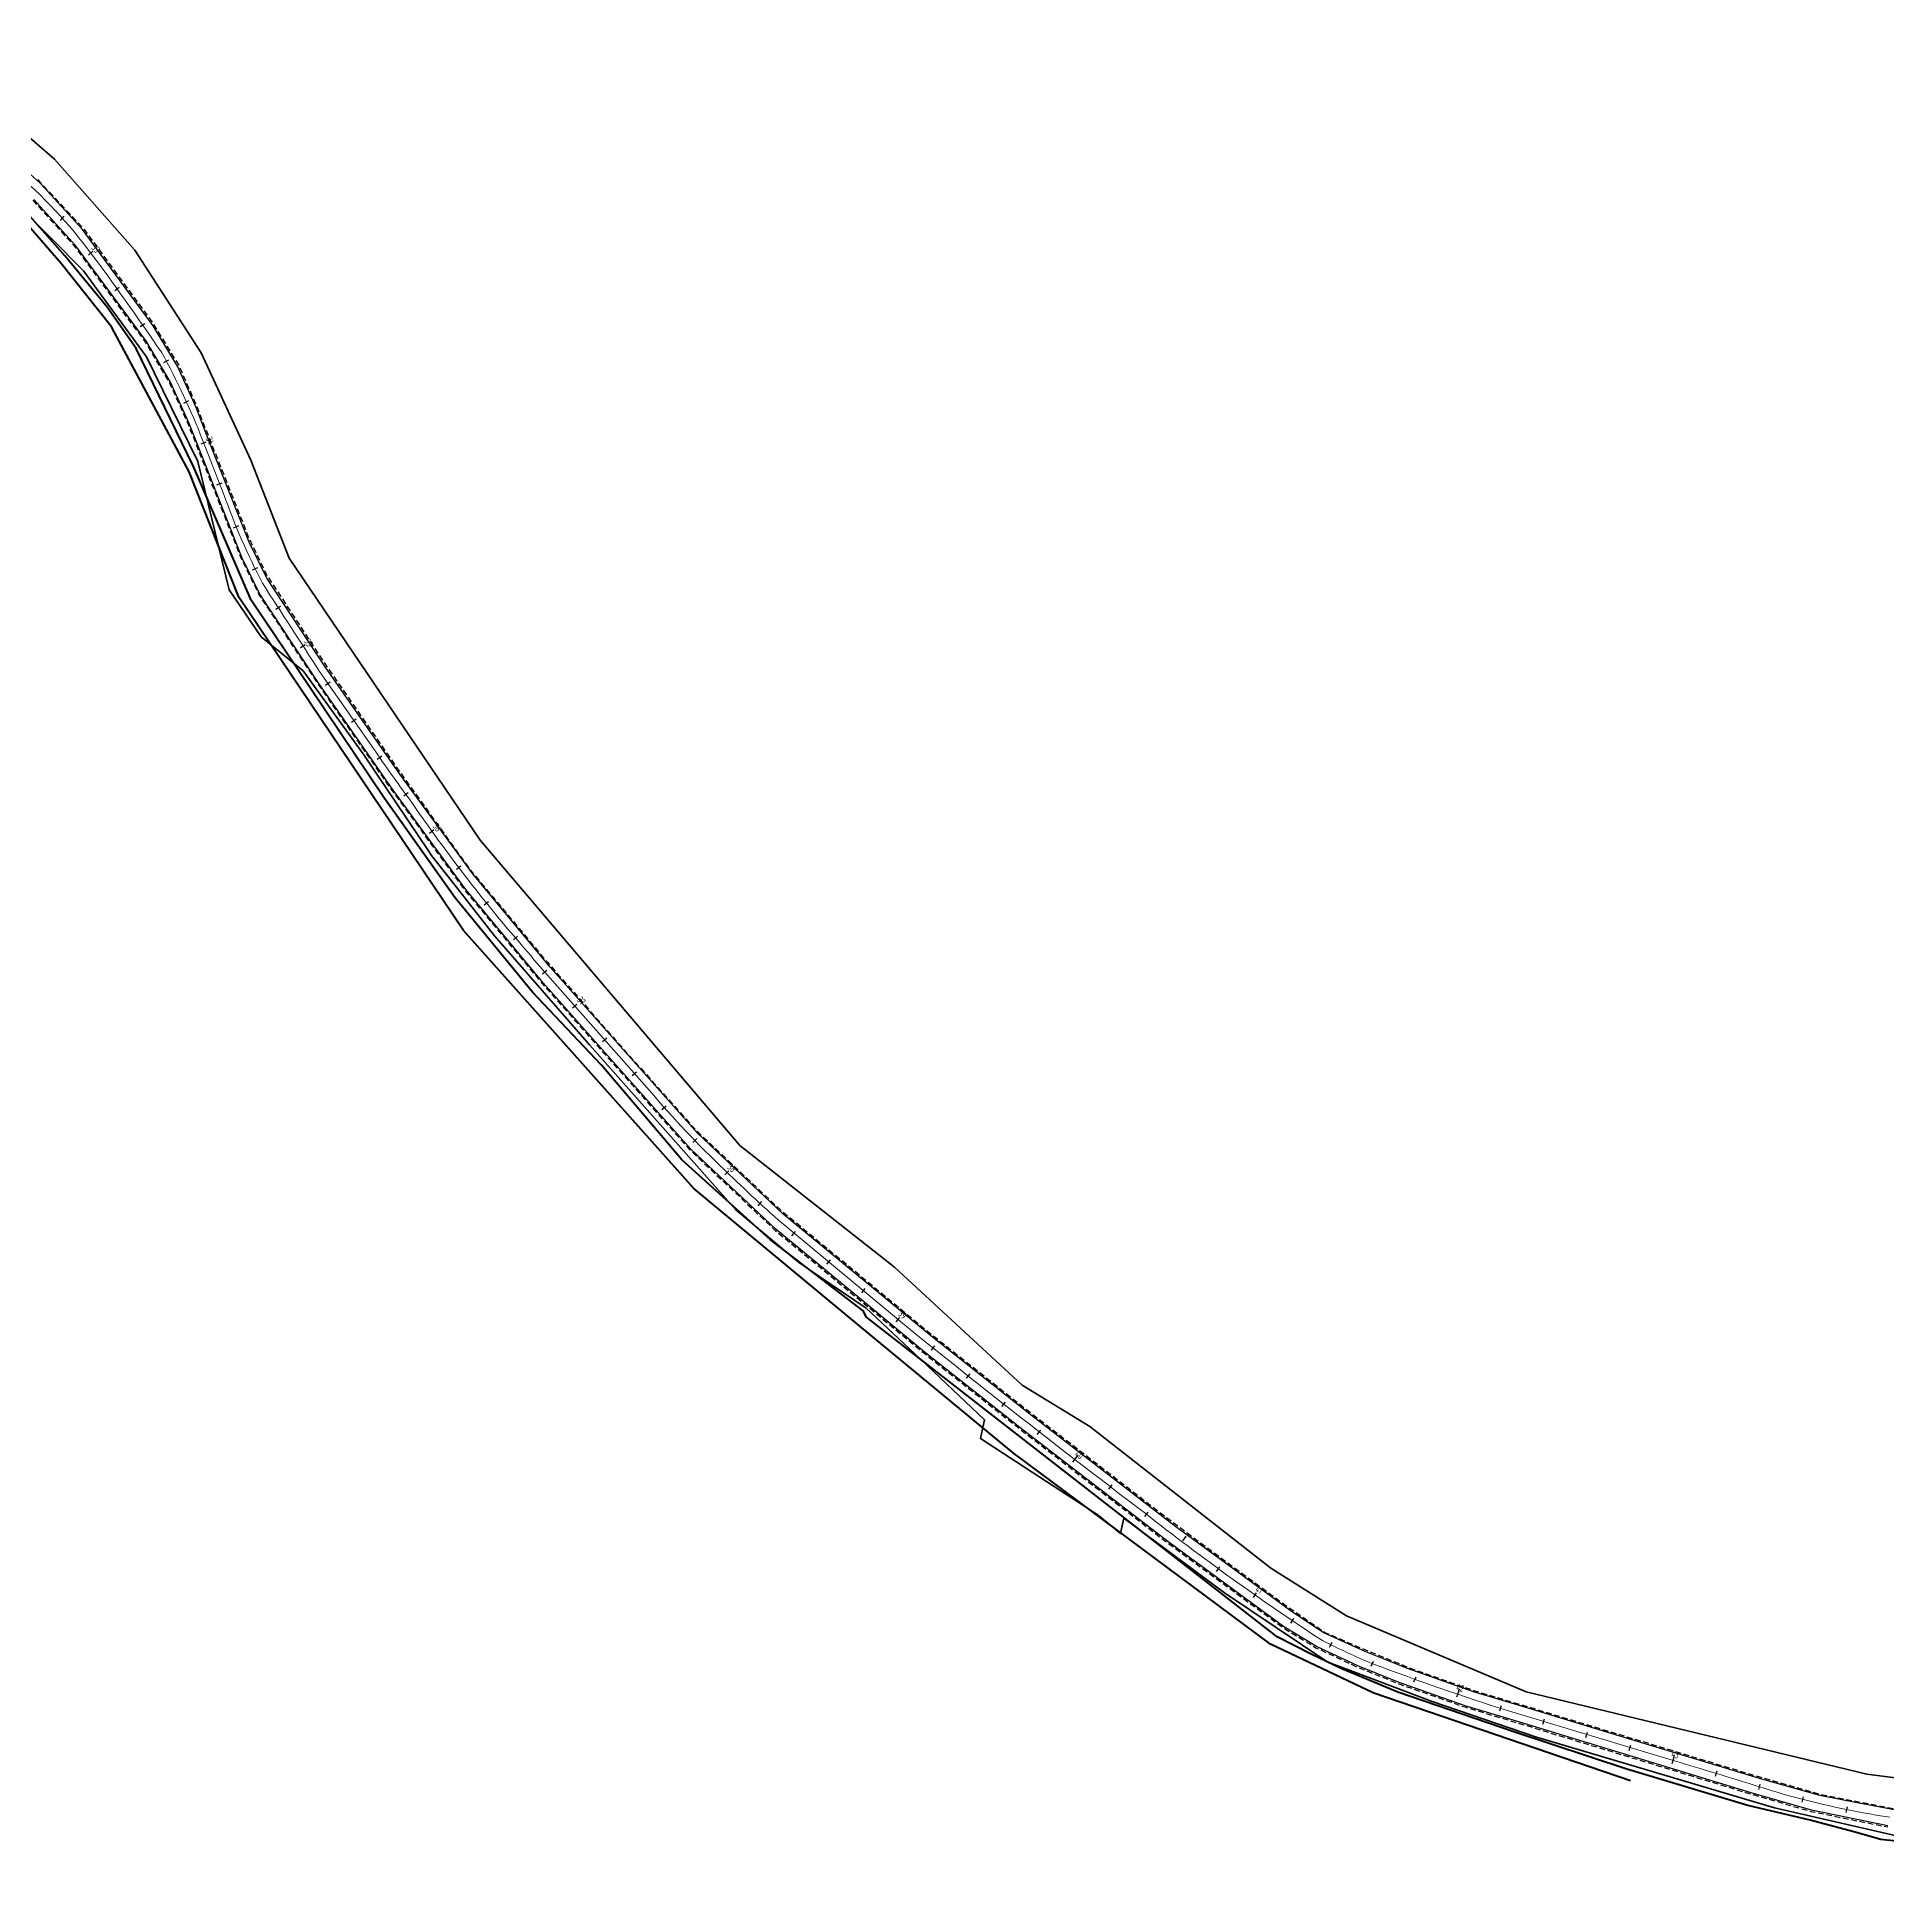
# Model space of a CAD drawing. Header units: metres. Extents: x 245702 to 2250761, y -1588929 to 6439132.
# Drawn here: x 2244895 to 2245716, y 539096 to 539921 of the extents above; entities that cross this region are included whole.
import ezdxf

# ---------------------------------------------------------------- set-up
doc = ezdxf.new("R2010")
doc.units = ezdxf.units.M
doc.linetypes.add('DASHED2', pattern=[0.375, 0.25, -0.125])
doc.layers.add('10', color=1, linetype='Continuous', lineweight=35)
doc.layers.add('ОСЬ_ВЕРХ_ПОКРЫТИЯ_ПИКЕТЫ', color=1, linetype='Continuous')
doc.layers.add('разметка', color=7, linetype='Continuous')
doc.styles.get("Standard").update_dxf_attribs({"font": 'simplex.shx'})

msp = doc.modelspace()

# ---------------------------------------------------------------- linework, layer by layer
at = {"elevation": 213.75, "flags": 128}
for points in [[(2245465.75, 539212.7), (2245460.62, 539215.96), (2245450.75, 539222.58), (2245399.47, 539260.29), (2245335.93, 539309.28), (2245291.35, 539344.53), (2245265.14, 539366.23), (2245225.62, 539398.78), (2245187.76, 539434.56), (2245152.25, 539474.49), (2245122.29, 539508.3), (2245122.29, 539508.3), (2245087.98, 539549.7), (2245055.69, 539593.86), (2245022.5, 539641.61), (2244996.6, 539680.91), (2244988.73, 539696.91), (2244971.05, 539741.65), (2244965.21, 539756.62), (2244956.9, 539774.97), (2244946.19, 539792.97), (2244914.76, 539835.66), (2244896.22, 539856.12), (2244891.57, 539860.33)], [(2245716, 539127.06), (2245682.07, 539133.96), (2245655.33, 539141.74), (2245601.65, 539158.09), (2245551.13, 539173.46), (2245528.43, 539180.3), (2245499.13, 539190.63), (2245480.7, 539198.02), (2245462.39, 539206.61), (2245447.72, 539215.55), (2245396.44, 539253.25), (2245332.9, 539302.24), (2245288.32, 539337.5), (2245262.11, 539359.2), (2245222.58, 539391.74), (2245184.72, 539427.52), (2245149.21, 539467.45), (2245119.26, 539501.26), (2245119.26, 539501.26), (2245084.94, 539542.66), (2245052.65, 539586.82), (2245019.46, 539634.57), (2244993.56, 539673.88), (2244985.69, 539689.87), (2244968.01, 539734.61), (2244962.17, 539749.58), (2244953.86, 539767.94), (2244943.15, 539785.93), (2244911.72, 539828.62), (2244893.18, 539849.08)], [(2245702.37, 539137.31), (2245685.73, 539140.53), (2245659.01, 539148.05), (2245605.32, 539164.4), (2245554.81, 539179.78), (2245532.11, 539186.61), (2245502.81, 539196.95), (2245484.37, 539204.34), (2245465.75, 539212.68)], [(2246130.72, 539111.2), (2246111.81, 539113), (2246055.71, 539117.27), (2246035.77, 539118.16), (2245998.25, 539118.95), (2245942.76, 539120.25), (2245886.59, 539121.35), (2245832.23, 539125.16), (2245797.77, 539127.66), (2245779.39, 539128.67), (2245753.14, 539130.78), (2245719.6, 539133.99), (2245702.37, 539137.31)]]:
    msp.add_lwpolyline(points, dxfattribs=at)
at = {"color": 6, "lineweight": 50, "flags": 128}
msp.add_lwpolyline([(2245601.83, 539147.1), (2245487.84, 539185.91), (2245442.02, 539207.76), (2245327.79, 539292.69), (2245259.78, 539348.86), (2245186.04, 539410.02), (2245083.88, 539524.56), (2244984.13, 539672.55), (2244962.08, 539728.15), (2244927.7, 539792.46), (2244905.27, 539820.75), (2244877.88, 539852.18)], dxfattribs=at)
at = {"linetype": 'DASHED2', "ltscale": 10, "flags": 128}
for points in [[(2244894.94, 539857.91), (2244914.91, 539836.51), (2244945.82, 539794.39), (2244957.54, 539775.41), (2244964.86, 539758.73), (2244970.89, 539743.48), (2244988.75, 539698.5), (2244996.5, 539682.34), (2245021.88, 539643.68), (2245054.93, 539595.88), (2245086.69, 539551.6), (2245121.25, 539510.24), (2245151.01, 539476.32), (2245186.49, 539436.42), (2245224.38, 539400.62), (2245263.91, 539368.07), (2245290.11, 539346.38), (2245334.71, 539311.11), (2245398.24, 539262.11), (2245449.67, 539224.3), (2245466.15, 539212.95), (2245479.79, 539206.96), (2245503.96, 539197.07), (2245532.19, 539187.16), (2245552.85, 539180.95), (2245603.16, 539165.71), (2245657, 539149.37), (2245687, 539140.83), (2245719.83, 539134.5), (2245751.62, 539131.49), (2245778.09, 539129.24), (2245796.24, 539128.36), (2245831.31, 539125.87), (2245885.21, 539123.14), (2245941.42, 539121.11), (2245996.91, 539119.54), (2246035.1, 539118.89), (2246056.07, 539118.08), (2246110.79, 539113.88), (2246130.62, 539111.71)], [(2244892.79, 539848.67), (2244911.32, 539828.27), (2244942.81, 539785.49), (2244953.42, 539767.63), (2244961.68, 539749.3), (2244967.61, 539734.23), (2244985.23, 539689.68), (2244993.11, 539673.65), (2245019.04, 539634.28), (2245052.25, 539586.5), (2245084.54, 539542.36), (2245118.87, 539500.93), (2245148.85, 539467.08), (2245184.33, 539427.17), (2245222.23, 539391.38), (2245261.76, 539358.83), (2245287.96, 539337.14), (2245332.56, 539301.86), (2245396.09, 539252.87), (2245447.51, 539215.06), (2245462.18, 539206.11), (2245480.51, 539197.52), (2245498.94, 539190.14), (2245528.21, 539179.82), (2245551.03, 539172.96), (2245601.5, 539157.56), (2245655.16, 539141.2), (2245681.97, 539133.43), (2245715.93, 539126.54)]]:
    msp.add_lwpolyline(points, dxfattribs=at)
at = {"color": 5, "lineweight": 50, "elevation": 212.58, "flags": 128}
msp.add_lwpolyline([(2245775.8, 539114.19), (2245712.84, 539120.95), (2245700.93, 539124.33), (2245681.47, 539129.64), (2245653.83, 539136.01), (2245600.15, 539152.26), (2245550, 539168.8), (2245498.5, 539186.36), (2245473.68, 539196.78), (2245460.08, 539203.27), (2245444.98, 539210.98), (2245394.89, 539250.02), (2245262.74, 539352.94), (2245261.2, 539355.68), (2245220.07, 539387.14), (2245180.77, 539422.77), (2245145.1, 539464.72), (2245114.53, 539497.21), (2245080, 539539.14), (2245048.48, 539583.62), (2245016.17, 539631.86), (2244989.72, 539671.15), (2244964.11, 539730.53), (2244938.68, 539782.87), (2244925.76, 539801.29), (2244907.11, 539823.87), (2244888.16, 539845.31)], dxfattribs=at)
at = {"layer": '10'}
for points in [[(2244874.65, 539890.84), (2244902.33, 539866.99), (2244938.06, 539826.55), (2244967.47, 539780.92), (2244989.44, 539733.28), (2245006.53, 539689.8), (2245006.53, 539689.8), (2245091.3, 539564.55), (2245206.45, 539429.13), (2245275.13, 539375.13), (2245331.82, 539322.7), (2245361.79, 539304.32), (2245442.09, 539241.47), (2245475.69, 539220.24), (2245555.42, 539186.58), (2245706.62, 539149.93), (2245767.49, 539142.19)], [(2245365.53, 539264.94), (2245313.37, 539299.04), (2245315.11, 539307.35), (2245292.39, 539328.76), (2245284.14, 539336.54), (2245262.6, 539356.84), (2245241.99, 539370.84), (2245232.57, 539377.25), (2245204.8, 539400.49), (2245194.36, 539412.16), (2245139.8, 539473.76), (2245097.65, 539522.1), (2245078.53, 539546.51), (2245069.7, 539557.8), (2245068.64, 539559.37), (2245039.39, 539602.94), (2245012.77, 539639.78), (2244994.14, 539654.83), (2244979.91, 539675.75), (2244965.94, 539732.7), (2244946.66, 539772.18), (2244943.25, 539779.17), (2244915.26, 539817.41), (2244885.68, 539847.19)], [(2246127.51, 539096.42), (2246069.44, 539101.34), (2246000.31, 539105.7), (2245960.52, 539105.49), (2245906.37, 539106.07), (2245873.33, 539107.92), (2245842.8, 539110.06), (2245811.93, 539112.44), (2245788.91, 539114.25), (2245753.15, 539116.79), (2245748.03, 539114.14), (2245721.6, 539117.2), (2245726.92, 539120.93), (2245665.67, 539135.12), (2245559.64, 539166.58), (2245513.69, 539182.19), (2245474.23, 539197.15), (2245467.41, 539199.73), (2245421.59, 539230.51), (2245376.95, 539263.68), (2245375.38, 539256.87), (2245365.53, 539264.94)]]:
    msp.add_lwpolyline(points, dxfattribs=at)
at = {"layer": 'ОСЬ_ВЕРХ_ПОКРЫТИЯ_ПИКЕТЫ'}
for p, q in [((2244905.03, 539839.77), (2244906.73, 539841.6)), ((2244917.54, 539824.37), (2244919.37, 539826.07)), ((2244929.16, 539808.61), (2244931.11, 539810.18)), ((2244940.46, 539792.6), (2244942.51, 539794.02)), ((2244950.93, 539776.62), (2244953.08, 539777.89)), ((2244959.84, 539758.68), (2244962.07, 539759.79)), ((2244967.42, 539740.49), (2244969.73, 539741.44)), ((2244967.42, 539740.49), (2244969.73, 539741.44)), ((2244974.49, 539722.39), (2244976.86, 539723.18)), ((2244981.83, 539703.33), (2244984.15, 539704.24)), ((2244990.29, 539684.57), (2244992.55, 539685.63)), ((2245000.56, 539667.21), (2245002.74, 539668.43)), ((2245011.53, 539650.13), (2245013.64, 539651.47)), ((2245022.64, 539633.48), (2245024.71, 539634.88)), ((2245034.21, 539617.03), (2245036.27, 539618.44)), ((2245045.57, 539600.59), (2245047.63, 539602.02)), ((2245057.37, 539584.25), (2245059.39, 539585.71)), ((2245068.77, 539567.8), (2245070.76, 539569.31)), ((2245080.79, 539551.71), (2245082.75, 539553.26)), ((2245093.1, 539535.86), (2245095.04, 539537.44)), ((2245106.01, 539520.35), (2245107.92, 539521.96)), ((2245118.94, 539505.31), (2245120.84, 539506.94)), ((2245132.23, 539490.2), (2245134.11, 539491.84)), ((2245145.61, 539475.17), (2245147.5, 539476.81)), ((2245158.71, 539460.14), (2245160.59, 539461.78)), ((2245171.93, 539445.06), (2245173.82, 539446.71)), ((2245185.67, 539430.42), (2245187.5, 539432.12)), ((2245199.93, 539416.09), (2245201.66, 539417.9)), ((2245214.69, 539402.34), (2245216.34, 539404.23)), ((2245229.66, 539389.02), (2245231.27, 539390.93)), ((2245245.16, 539376.35), (2245246.77, 539378.26)), ((2245260.59, 539363.61), (2245262.21, 539365.52)), ((2245275.89, 539350.77), (2245277.5, 539352.68)), ((2245291.51, 539338.24), (2245293.11, 539340.16)), ((2245307.13, 539325.74), (2245308.71, 539327.67)), ((2245322.81, 539313.2), (2245324.38, 539315.15)), ((2245338.48, 539300.75), (2245340.03, 539302.72)), ((2245355.16, 539289.62), (2245356.68, 539291.6)), ((2245354.27, 539288.46), (2245355.8, 539290.44)), ((2245370.3, 539276.48), (2245371.8, 539278.48)), ((2245386.2, 539264.34), (2245387.69, 539266.35)), ((2245403.17, 539253.61), (2245404.65, 539255.62)), ((2245418.08, 539239.96), (2245419.54, 539241.99)), ((2245434.45, 539228.48), (2245435.86, 539230.55)), ((2245451.05, 539217.04), (2245452.36, 539219.16)), ((2245468.2, 539206.33), (2245469.4, 539208.53)), ((2245486.69, 539197.87), (2245487.73, 539200.14)), ((2245505.69, 539190.93), (2245506.61, 539193.26)), ((2245524.73, 539184.33), (2245525.55, 539186.69)), ((2245525.09, 539185.46), (2245525.91, 539187.83)), ((2245543.74, 539178.04), (2245544.5, 539180.42)), ((2245562.86, 539172.12), (2245563.59, 539174.51)), ((2245581.99, 539166.3), (2245582.72, 539168.69)), ((2245601.13, 539160.48), (2245601.85, 539162.88)), ((2245620.28, 539154.71), (2245621, 539157.11)), ((2245620.64, 539155.85), (2245621.35, 539158.24)), ((2245639.49, 539149.09), (2245640.17, 539151.49)), ((2245658.67, 539143.18), (2245659.32, 539145.59)), ((2245677.92, 539137.53), (2245678.52, 539139.96)), ((2245697.51, 539133.04), (2245698.04, 539135.48))]:
    msp.add_line(p, q, dxfattribs=at)
at = {"layer": 'разметка', "lineweight": 18, "ltscale": 7}
for points in [[(2244726.31, 539921.1), (2244726.42, 539921.08, -0.007451), (2244766.96, 539912.55, -0.001681), (2244814.8, 539902.44, -0.065948), (2244850.59, 539888.02, -0.033355), (2244881.61, 539863.88, -0.058754), (2244917.22, 539826.99, -0.011178), (2244949.84, 539781.22, -0.03296), (2244968.08, 539742.34, -0.226024)], [(2244968.08, 539742.34), (2244968.08, 539742.34), (2244977.59, 539718.08, 0.036096), (2244977.59, 539718.08, 0.03587), (2244994.7, 539678.65, 0.000599), (2245020.05, 539639.48, 0.005773), (2245020.05, 539639.48), (2245020.05, 539639.48)], [(2245020.05, 539639.48), (2245043.95, 539605.3, 0.013825), (2245059.97, 539582.77, 0.01189), (2245059.97, 539582.77, 0.000612), (2245059.97, 539582.77, 0.032012), (2245114.35, 539512.71, 0.000292), (2245114.35, 539512.71), (2245114.38, 539512.44), (2245168.6, 539450.92, 0.026129), (2245201.82, 539416.26, 0.016475), (2245228.78, 539391.57), (2245283.83, 539345.98, 0.007218), (2245386.2, 539265.95), (2245386.2, 539265.95, 0.021988), (2245465.02, 539209.32, 0.016615), (2245486.98, 539199.12, 0.012187), (2245547.57, 539178.05), (2245620.33, 539156.2), (2245620.33, 539156.2, -0.025062), (2245620.33, 539156.2), (2245620.33, 539156.2)], [(2245716.78, 539130.92, -0.030698), (2245669.92, 539141), (2245669.92, 539141), (2245669.92, 539141, 0.003236), (2245620.3, 539156.2)]]:
    msp.add_lwpolyline(points, format="xyb", dxfattribs=at)

# ---------------------------------------------------------------- texts
at = {"layer": 'ОСЬ_ВЕРХ_ПОКРЫТИЯ_ПИКЕТЫ', "width": 0.6}
for s, rotation, p in [('33', 312.88437, (2244918.53, 539827.34)), ('34', 292.42159, (2244969.39, 539742.92)), ('35', 302.28025, (2245013.05, 539652.87)), ('36', 307.10334, (2245070.05, 539570.65)), ('37', 310.93594, (2245133.97, 539493.57)), ('38', 316.24645, (2245200.74, 539419.12)), ('39', 319.77602, (2245276.52, 539353.84)), ('40', 322.37637, (2245354.86, 539291.48)), ('41', 325.81359, (2245434.96, 539231.45)), ('42', 340.85826, (2245524.21, 539187.42)), ('43', 343.39957, (2245619.63, 539157.78))]:
    msp.add_text(s, height=3, rotation=rotation, dxfattribs=at).set_placement(p)

doc.saveas('drawing.dxf')
